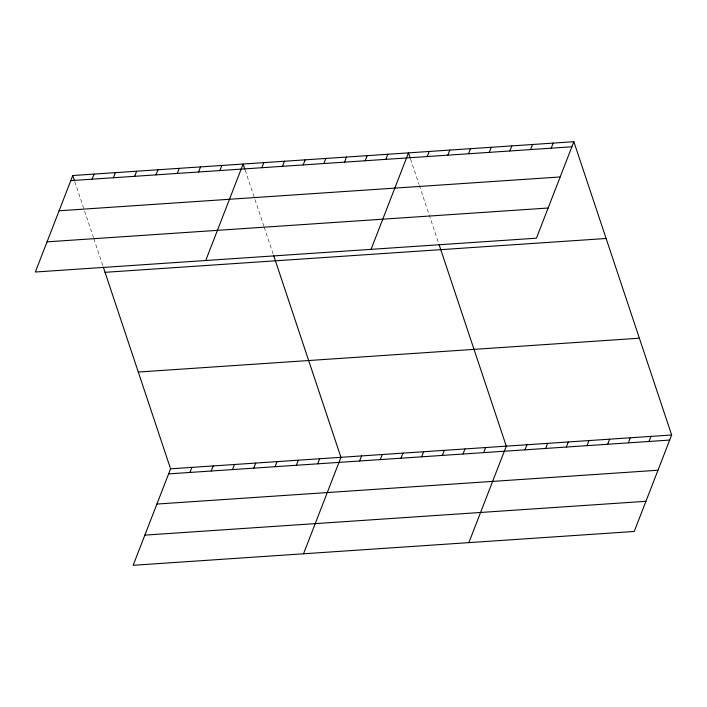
<?xml version="1.0" encoding="UTF-8"?>
<svg xmlns="http://www.w3.org/2000/svg" width="707" height="707" viewBox="0 0 707 707"><rect width="100%" height="100%" fill="white"/><g stroke="black" fill="none" stroke-linecap="round" stroke-linejoin="round"><path stroke-width="0.53" stroke-dasharray="3.54 2.65" d="M410.528 158.987L419.021 184.456M419.366 185.473L438.384 242.519M245.179 170.148L263.861 226.178M264.197 227.194L273.37 254.706M74.809 181.646L93.492 237.676M93.837 238.701L103.01 266.203"/><path stroke-width="1.06" d="M72.768 175.53L35.35 272.009L536.427 238.188L573.845 141.709L72.768 175.53L74.474 180.63M92.096 179.18L94.066 174.099M113.394 177.74L115.365 172.658M134.684 176.308L136.654 171.218M155.982 174.868L157.953 169.786M177.28 173.427L179.251 168.346M198.57 171.995L200.541 166.905M219.868 170.555L221.839 165.473M205.719 260.512L243.137 164.033L244.834 169.123M261.837 167.718L263.808 162.637M282.5 166.331L284.479 161.24M103.346 267.219L170.573 468.812L133.155 565.291L634.232 531.47L671.65 434.991L573.845 141.709M303.17 164.934L305.141 159.844M189.9 472.462L191.871 467.38M323.841 163.538L325.812 158.456M211.199 471.021L213.169 465.94M344.512 162.142L346.483 157.06M232.488 469.581L234.459 464.499M365.183 160.745L367.154 155.664M253.786 468.149L255.757 463.067M385.854 159.349L387.825 154.267M275.085 466.708L277.056 461.627M371.069 249.35L408.487 152.871L410.193 157.961M296.374 465.268L298.345 460.186M427.187 156.556L429.158 151.475M317.673 463.836L319.644 458.755M447.858 155.16L449.829 150.078M303.524 553.793L340.942 457.314L273.715 255.722M468.529 153.773L470.5 148.682M359.642 460.999L361.613 455.918M489.2 152.376L491.171 147.295M380.304 459.603L382.275 454.521M509.862 150.98L511.841 145.898M400.975 458.207L402.946 453.125M530.533 149.584L532.504 144.502M421.646 456.819L423.617 451.729M551.204 148.187L553.174 143.106M442.317 455.423L444.288 450.341M462.988 454.027L464.959 448.945M483.659 452.63L485.629 447.549M468.874 542.631L506.292 446.152L439.065 244.56M524.992 449.838L526.962 444.756M545.663 448.441L547.633 443.36M566.334 447.045L568.304 441.963M587.004 445.657L588.975 440.567M607.667 444.261L609.646 439.18M628.337 442.865L630.308 437.783M649.008 441.468L650.979 436.387M70.797 180.621L571.875 146.791M59.105 210.774L560.174 176.953M47.051 241.847L548.119 208.026M105.043 272.319L606.12 238.489M138.298 372.032L639.375 338.211M170.573 468.812L671.65 434.991M168.602 473.893L669.679 440.072M156.91 504.056L657.978 470.235M144.855 535.128L645.924 501.307"/></g></svg>
